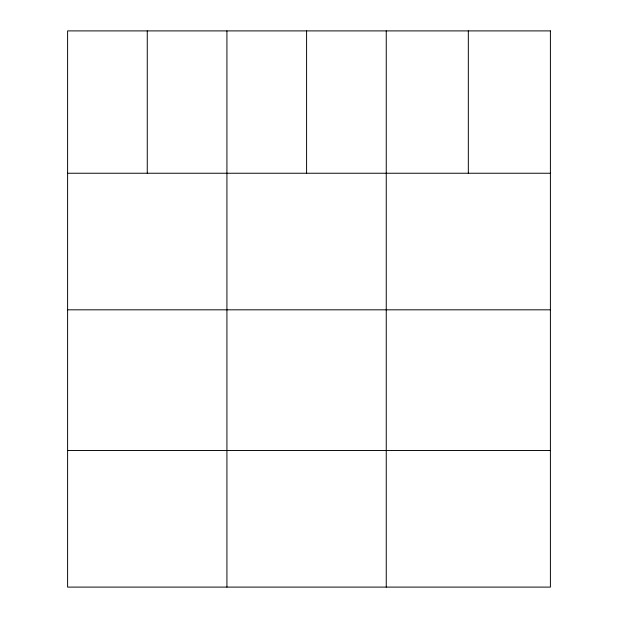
<?xml version="1.0" encoding="UTF-8"?>
<svg xmlns="http://www.w3.org/2000/svg" width="618" height="618" viewBox="0 0 618 618"><rect width="100%" height="100%" fill="white"/><g stroke="black" fill="none" stroke-linecap="round" stroke-linejoin="round"><path stroke-width="0.93" d="M67.601 173.241L550.399 173.241M67.601 309.819L550.399 309.819M67.601 450.53L550.399 450.53M468.328 30.9L468.328 173.241M386.25 30.9L386.25 587.1M306.59 30.9L306.59 173.241M226.922 30.9L226.922 587.1M147.262 30.9L147.262 173.241M550.399 30.9L67.601 30.9L67.601 587.1L550.399 587.1L550.399 30.9"/></g></svg>
